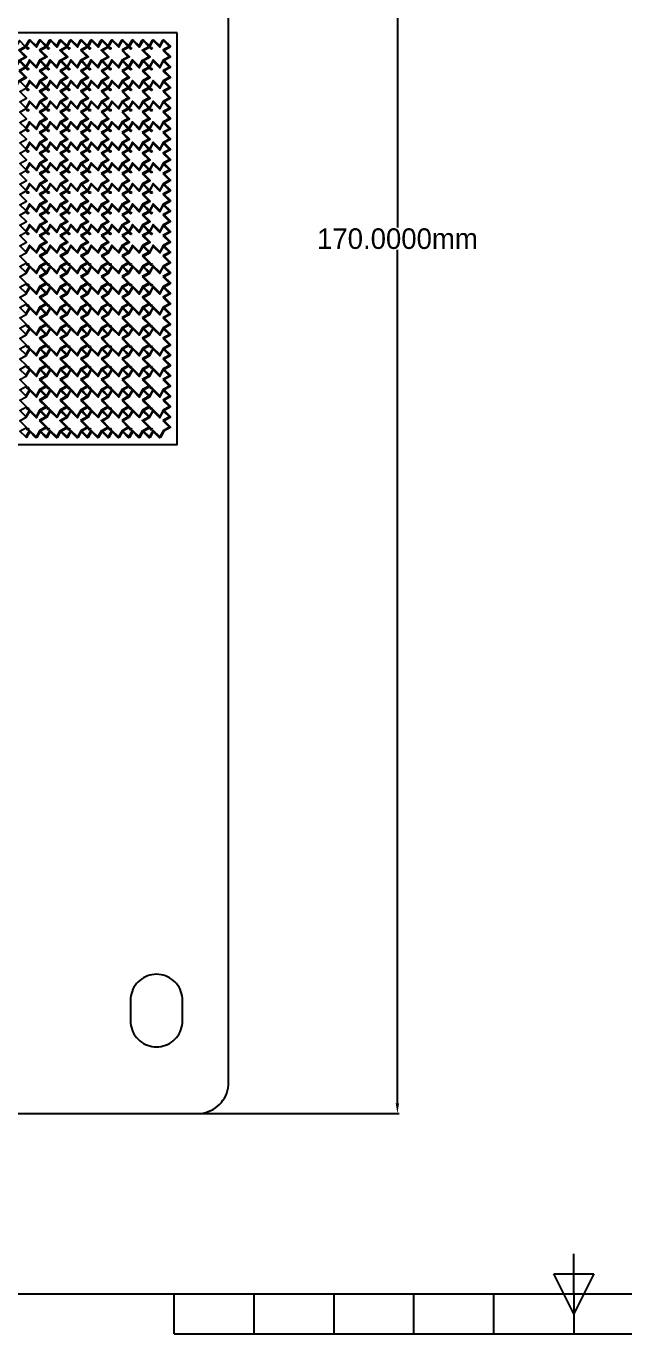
# Model space of a CAD drawing. Header units: millimetres. Extents: x -28 to 301, y -25 to 208.
# Drawn here: x 82.3 to 140.4, y -21.4 to 105.7 of the extents above; entities that cross this region are included whole.
import ezdxf

# ---------------------------------------------------------------- set-up
doc = ezdxf.new("R2010")
doc.units = ezdxf.units.MM
doc.header["$MEASUREMENT"] = 0
for name, color, linetype in [('1_copper', 7, 'Continuous'), ('drills_via_1_64', 7, 'Continuous'), ('holes', 7, 'Continuous'), ('outline', 7, 'Continuous'), ('Title Block', 7, 'Continuous')]:
    doc.layers.add(name, color=color, linetype=linetype)
doc.styles.add('ACISOTS', font='isocp.shx', dxfattribs={"height": 1})
doc.dimstyles.get("Standard").update_dxf_attribs({"dimtxt": 2, "dimasz": 1, "dimexe": 0.18, "dimexo": 0.0625, "dimgap": 0.09, "dimtad": 0, "dimtih": 1, "dimtoh": 1, "dimdec": 4, "dimzin": 0, "dimdsep": 46, "dimtxsty": 'Standard', "dimcen": 0.09, "dimadec": 0, "dimazin": 0, "dimtfac": 1, "dimtdec": 4, "dimtofl": 0, "dimtmove": 0, "dimatfit": 3, "dimfxl": 1, "dimtolj": 1, "dimtzin": 0, "dimarcsym": 0})

# ---------------------------------------------------------------- blocks, each defined once
blk = doc.blocks.new('*U23')
for points in [[(1.62, 1.33), (2.26, 0.69), (1.65, 0.35), (1.31, -0.26), (0.67, 0.38), (0.31, -0.26), (-0.26, 0.31), (0.38, 0.67), (-0.26, 1.31), (0.35, 1.65), (0.69, 2.26), (1.33, 1.62), (1.69, 2.26), (2.26, 1.69)], [(-0.38, -0.67), (0.26, -1.31), (-0.35, -1.65), (-0.69, -2.26), (-1.33, -1.62), (-1.69, -2.26), (-2.26, -1.69), (-1.62, -1.33), (-2.26, -0.69), (-1.65, -0.35), (-1.31, 0.26), (-0.67, -0.38), (-0.31, 0.26), (0.26, -0.31)], [(1.62, -0.67), (2.26, -1.31), (1.65, -1.65), (1.31, -2.26), (0.67, -1.62), (0.31, -2.26), (-0.26, -1.69), (0.38, -1.33), (-0.26, -0.69), (0.35, -0.35), (0.69, 0.26), (1.33, -0.38), (1.69, 0.26), (2.26, -0.31)]]:
    blk.add_lwpolyline(points, close=True)
at = {"layer": '1_copper'}
blk.add_lwpolyline([(-0.69, -0.26), (-0.35, 0.35), (0.26, 0.69), (0.26, 0.69), (-0.38, 1.33), (0.26, 1.69), (0.26, 1.69), (-0.31, 2.26), (-0.31, 2.26), (-0.67, 1.62), (-1.31, 2.26), (-1.31, 2.26), (-1.65, 1.65), (-2.26, 1.31), (-2.26, 1.31), (-1.62, 0.67), (-2.26, 0.31), (-2.26, 0.31), (-1.69, -0.26), (-1.69, -0.26), (-1.33, 0.38), (-0.69, -0.26)], close=True, dxfattribs=at)
blk = doc.blocks.new('*U24')
at = {"color": 0, "linetype": 'ByBlock', "lineweight": -2, "transparency": 16777216}
for p in [(0, 0), (4, 0), (8, 0), (12, 0), (16, 0), (20, 0), (24, 0), (28, 0), (32, 0), (36, 0), (40, 0), (44, 0), (48, 0), (52, 0), (56, 0), (60, 0), (64, 0), (68, 0), (72, 0), (76, 0), (80, 0), (84, 0), (88, 0)]:
    blk.add_blockref('*U23', p, dxfattribs=at)
blk = doc.blocks.new('*U27')
for points in [[(-5.38, 0.33), (-4.74, -0.31), (-5.35, -0.65), (-5.69, -1.26), (-6.33, -0.62), (-6.69, -1.26), (-7.26, -0.69), (-6.62, -0.33), (-7.26, 0.31), (-6.65, 0.65), (-6.31, 1.26), (-5.67, 0.62), (-5.31, 1.26), (-4.74, 0.69)], [(-3.38, 0.33), (-2.74, -0.31), (-3.35, -0.65), (-3.69, -1.26), (-4.33, -0.62), (-4.69, -1.26), (-5.26, -0.69), (-4.62, -0.33), (-5.26, 0.31), (-4.65, 0.65), (-4.31, 1.26), (-3.67, 0.62), (-3.31, 1.26), (-2.74, 0.69)], [(-1.38, 0.33), (-0.74, -0.31), (-1.35, -0.65), (-1.69, -1.26), (-2.33, -0.62), (-2.69, -1.26), (-3.26, -0.69), (-2.62, -0.33), (-3.26, 0.31), (-2.65, 0.65), (-2.31, 1.26), (-1.67, 0.62), (-1.31, 1.26), (-0.74, 0.69)], [(0.62, 0.33), (1.26, -0.31), (0.65, -0.65), (0.31, -1.26), (-0.33, -0.62), (-0.69, -1.26), (-1.26, -0.69), (-0.62, -0.33), (-1.26, 0.31), (-0.65, 0.65), (-0.31, 1.26), (0.33, 0.62), (0.69, 1.26), (1.26, 0.69)], [(2.62, 0.33), (3.26, -0.31), (2.65, -0.65), (2.31, -1.26), (1.67, -0.62), (1.31, -1.26), (0.74, -0.69), (1.38, -0.33), (0.74, 0.31), (1.35, 0.65), (1.69, 1.26), (2.33, 0.62), (2.69, 1.26), (3.26, 0.69)], [(4.62, 0.33), (5.26, -0.31), (4.65, -0.65), (4.31, -1.26), (3.67, -0.62), (3.31, -1.26), (2.74, -0.69), (3.38, -0.33), (2.74, 0.31), (3.35, 0.65), (3.69, 1.26), (4.33, 0.62), (4.69, 1.26), (5.26, 0.69)], [(6.62, 0.33), (7.26, -0.31), (6.65, -0.65), (6.31, -1.26), (5.67, -0.62), (5.31, -1.26), (4.74, -0.69), (5.38, -0.33), (4.74, 0.31), (5.35, 0.65), (5.69, 1.26), (6.33, 0.62), (6.69, 1.26), (7.26, 0.69)]]:
    blk.add_lwpolyline(points, close=True)
blk = doc.blocks.new('*U28')
at = {"color": 0, "linetype": 'ByBlock', "lineweight": -2, "transparency": 16777216}
for p in [(0, 30), (0, 28), (0, 26), (0, 24), (0, 22), (0, 20), (0, 18), (0, 16), (0, 14), (0, 12), (0, 10), (0, 8), (0, 6), (0, 4), (0, 2), (0, 0)]:
    blk.add_blockref('*U27', p, dxfattribs=at)
blk = doc.blocks.new('Title Block')
at = {"layer": 'Title Block'}
for p, q in [((209, 10), (209, 14.95)), ((206.53, 12.47), (211.47, 12.47)), ((209, 7.52), (206.53, 12.47)), ((211.47, 12.47), (209, 7.52)), ((11, 10), (407, 10)), ((159.5, 5.05), (159.5, 10)), ((169.4, 5.05), (169.4, 10)), ((179.3, 5.05), (179.3, 10)), ((189.2, 5.05), (189.2, 10)), ((199.1, 5.05), (199.1, 10)), ((209, 10), (209, 5.05)), ((159.5, 5.05), (258.5, 5.05))]:
    blk.add_line(p, q, dxfattribs=at)
at = {"layer": 'Title Block', "lineweight": 35, "style": 'ACISOTS'}
for tag, p, height in [('FILE_NAME', (254.41, 53.9), 3), ('FSCM_NO', (293.68, 53.04), 3), ('SHEET', (326.77, 52.11), 3), ('SCALE', (368.02, 52.11), 3), ('SIZE', (254.7, 48.23), 3), ('DESIGN_ACTIVITY', (328.79, 43.14), 3.5), ('CHECK_DATE', (254.41, 41.9), 3), ('CHECK_DATE', (254.7, 36.14), 3), ('CHECKED_BY', (277.96, 36.14), 3), ('SHEETNAME', (326.77, 30.48), 6), ('APPROVAL_DATE', (254.7, 30.17), 3), ('APPROVED_BY', (277.96, 30.17), 3), ('DRAWING_SUBTITLE', (328.79, 25.44), 3), ('ISSUE_DATE', (254.7, 24.08), 3), ('ISSUED_BY', (277.96, 24.08), 3), ('REVISION', (254.7, 18.08), 3), ('SHEETNUMBER-NAME', (326.77, 11.76), 6), ('CONTRACT_NO', (254.7, 12.08), 3.5)]:
    blk.add_attdef(tag, p, '', height=height, dxfattribs=at)
blk = doc.blocks.new('*D299')
at = {"color": 0, "linetype": 'Continuous', "lineweight": -2, "transparency": 16777216}
for p, q in [((99.06, 170), (118.58, 170)), ((118.4, 169), (118.4, 86.09)), ((118.4, 1), (118.4, 83.91)), ((99.06, 0), (118.58, 0))]:
    blk.add_line(p, q, dxfattribs=at)
at = {"color": 0, "linetype": 'Continuous', "transparency": 16777216}
for points in [[(118.23, 169), (118.56, 169), (118.4, 170)], [(118.23, 1), (118.56, 1), (118.4, 0)]]:
    blk.add_solid(points, dxfattribs=at)
at = {"layer": 'Defpoints', "color": 0, "linetype": 'Continuous', "transparency": 16777216}
for p in [(99, 170), (99, 0), (118.4, 0)]:
    blk.add_point(p, dxfattribs=at)
at = {"color": 0, "linetype": 'Continuous', "transparency": 16777216, "insert": (118.4, 85), "char_height": 2, "attachment_point": 5}
blk.add_mtext('\\A1;170.0000mm ', dxfattribs=at)

msp = doc.modelspace()

# ---------------------------------------------------------------- linework, layer by layer
for points in [[(83.61706, 67.3292), (84.25848, 66.68778), (83.65162, 66.34852), (83.31236, 65.74166), (82.67094, 66.38308), (82.31236, 65.74166), (81.74218, 66.31185), (82.3836, 66.67043), (81.74218, 67.31185), (82.34904, 67.65111), (82.6883, 68.25797), (83.32972, 67.61655), (83.68829, 68.25797), (84.25848, 67.68778)], [(87.61706, 67.3292), (88.25848, 66.68778), (87.65162, 66.34852), (87.31236, 65.74166), (86.67094, 66.38308), (86.31236, 65.74166), (85.74218, 66.31185), (86.3836, 66.67043), (85.74218, 67.31185), (86.34904, 67.65111), (86.6883, 68.25797), (87.32972, 67.61655), (87.68829, 68.25797), (88.25848, 67.68778)], [(91.61706, 67.3292), (92.25848, 66.68778), (91.65162, 66.34852), (91.31236, 65.74166), (90.67094, 66.38308), (90.31236, 65.74166), (89.74218, 66.31185), (90.3836, 66.67043), (89.74218, 67.31185), (90.34904, 67.65111), (90.6883, 68.25797), (91.32972, 67.61655), (91.68829, 68.25797), (92.25848, 67.68778)], [(95.61706, 67.3292), (96.25848, 66.68778), (95.65162, 66.34852), (95.31236, 65.74166), (94.67094, 66.38308), (94.31236, 65.74166), (93.74218, 66.31185), (94.3836, 66.67043), (93.74218, 67.31185), (94.34904, 67.65111), (94.6883, 68.25797), (95.32972, 67.61655), (95.68829, 68.25797), (96.25848, 67.68778)]]:
    msp.add_lwpolyline(points, close=True)
at = {"layer": '1_copper'}
for points in [[(97, 105), (3, 105), (3, 65), (97, 65)], [(85.31236, 65.74166), (85.65157, 66.34843), (86.25834, 66.68764), (86.25842, 66.68823), (85.61735, 67.3293), (86.25834, 67.68764), (86.25842, 67.68823), (85.68823, 68.25842), (85.68764, 68.25834), (85.3293, 67.61735), (84.68823, 68.25842), (84.68764, 68.25834), (84.34843, 67.65157), (83.74166, 67.31236), (83.74158, 67.31177), (84.38265, 66.6707), (83.74166, 66.31236), (83.74158, 66.31177), (84.31177, 65.74158), (84.31236, 65.74166), (84.6707, 66.38265), (85.31177, 65.74158)], [(89.31236, 65.74166), (89.65157, 66.34843), (90.25834, 66.68764), (90.25842, 66.68823), (89.61735, 67.3293), (90.25834, 67.68764), (90.25842, 67.68823), (89.68823, 68.25842), (89.68764, 68.25834), (89.3293, 67.61735), (88.68823, 68.25842), (88.68764, 68.25834), (88.34843, 67.65157), (87.74166, 67.31236), (87.74158, 67.31177), (88.38265, 66.6707), (87.74166, 66.31236), (87.74158, 66.31177), (88.31177, 65.74158), (88.31236, 65.74166), (88.6707, 66.38265), (89.31177, 65.74158)], [(93.31236, 65.74166), (93.65157, 66.34843), (94.25834, 66.68764), (94.25842, 66.68823), (93.61735, 67.3293), (94.25834, 67.68764), (94.25842, 67.68823), (93.68823, 68.25842), (93.68764, 68.25834), (93.3293, 67.61735), (92.68823, 68.25842), (92.68764, 68.25834), (92.34843, 67.65157), (91.74166, 67.31236), (91.74158, 67.31177), (92.38265, 66.6707), (91.74166, 66.31236), (91.74158, 66.31177), (92.31177, 65.74158), (92.31236, 65.74166), (92.6707, 66.38265), (93.31177, 65.74158)]]:
    msp.add_lwpolyline(points, close=True, dxfattribs=at)
msp.add_lwpolyline([(82.31201, 103.74201), (82.62137, 104.29538), (82.63138, 104.30934), (82.65063, 104.3247), (82.67378, 104.33312), (82.69839, 104.33374), (82.72192, 104.32648), (82.74192, 104.31211), (83.31201, 103.74201), (83.62137, 104.29538), (83.63138, 104.30934), (83.65063, 104.3247), (83.67378, 104.33312), (83.69839, 104.33374), (83.72192, 104.32648), (83.74192, 104.31211), (84.31201, 103.74201), (84.62137, 104.29538), (84.63138, 104.30934), (84.65063, 104.3247), (84.67378, 104.33312), (84.69839, 104.33374), (84.72192, 104.32648), (84.74192, 104.31211), (85.31201, 103.74201), (85.62137, 104.29538), (85.63138, 104.30934), (85.65063, 104.3247), (85.67378, 104.33312), (85.69839, 104.33374), (85.72192, 104.32648), (85.74192, 104.31211), (86.31201, 103.74201), (86.62137, 104.29538), (86.63138, 104.30934), (86.65063, 104.3247), (86.67378, 104.33312), (86.69839, 104.33374), (86.72192, 104.32648), (86.74192, 104.31211), (87.31201, 103.74201), (87.62137, 104.29538), (87.63138, 104.30934), (87.65063, 104.3247), (87.67378, 104.33312), (87.69839, 104.33374), (87.72192, 104.32648), (87.74192, 104.31211), (88.31201, 103.74201), (88.62137, 104.29538), (88.63138, 104.30934), (88.65063, 104.3247), (88.67378, 104.33312), (88.69839, 104.33374), (88.72192, 104.32648), (88.74192, 104.31211), (89.31201, 103.74201), (89.62137, 104.29538), (89.63138, 104.30934), (89.65063, 104.3247), (89.67378, 104.33312), (89.69839, 104.33374), (89.72192, 104.32648), (89.74192, 104.31211), (90.31201, 103.74201), (90.62137, 104.29538), (90.63138, 104.30934), (90.65063, 104.3247), (90.67378, 104.33312), (90.69839, 104.33374), (90.72192, 104.32648), (90.74192, 104.31211), (91.31201, 103.74201), (91.62137, 104.29538), (91.63138, 104.30934), (91.65063, 104.3247), (91.67378, 104.33312), (91.69839, 104.33374), (91.72192, 104.32648), (91.74192, 104.31211), (92.31201, 103.74201), (92.62137, 104.29538), (92.63138, 104.30934), (92.65063, 104.3247), (92.67378, 104.33312), (92.69839, 104.33374), (92.72192, 104.32648), (92.74192, 104.31211), (93.31201, 103.74201), (93.62137, 104.29538), (93.63138, 104.30934), (93.65063, 104.3247), (93.67378, 104.33312), (93.69839, 104.33374), (93.72192, 104.32648), (93.74192, 104.31211), (94.31201, 103.74201), (94.62137, 104.29538), (94.63138, 104.30934), (94.65063, 104.3247), (94.67378, 104.33312), (94.69839, 104.33374), (94.72192, 104.32648), (94.74192, 104.31211), (95.31201, 103.74201), (95.62137, 104.29538), (95.63138, 104.30934), (95.65063, 104.3247), (95.67378, 104.33312), (95.69839, 104.33374), (95.72192, 104.32648), (95.74192, 104.31211), (96.31211, 103.74192), (96.32281, 103.72848), (96.33235, 103.70578), (96.33415, 103.68122), (96.32805, 103.65736), (96.31466, 103.63669), (96.29538, 103.62137), (95.74201, 103.31201), (96.31211, 102.74192), (96.32281, 102.72848), (96.33235, 102.70578), (96.33415, 102.68122), (96.32805, 102.65736), (96.31466, 102.63669), (96.29538, 102.62137), (95.74201, 102.31201), (96.31211, 101.74192), (96.32281, 101.72848), (96.33235, 101.70578), (96.33415, 101.68122), (96.32805, 101.65736), (96.31466, 101.63669), (96.29538, 101.62137), (95.74201, 101.31201), (96.31211, 100.74192), (96.32281, 100.72848), (96.33235, 100.70578), (96.33415, 100.68122), (96.32805, 100.65736), (96.31466, 100.63669), (96.29538, 100.62137), (95.74201, 100.31201), (96.31211, 99.74192), (96.32281, 99.72848), (96.33235, 99.70578), (96.33415, 99.68122), (96.32805, 99.65736), (96.31466, 99.63669), (96.29538, 99.62137), (95.74201, 99.31201), (96.31211, 98.74192), (96.32281, 98.72848), (96.33235, 98.70578), (96.33415, 98.68122), (96.32805, 98.65736), (96.31466, 98.63669), (96.29538, 98.62137), (95.74201, 98.31201), (96.31211, 97.74192), (96.32281, 97.72848), (96.33235, 97.70578), (96.33415, 97.68122), (96.32805, 97.65736), (96.31466, 97.63669), (96.29538, 97.62137), (95.74201, 97.31201), (96.31211, 96.74192), (96.32281, 96.72848), (96.33235, 96.70578), (96.33415, 96.68122), (96.32805, 96.65736), (96.31466, 96.63669), (96.29538, 96.62137), (95.74201, 96.31201), (96.31211, 95.74192), (96.32281, 95.72848), (96.33235, 95.70578), (96.33415, 95.68122), (96.32805, 95.65736), (96.31466, 95.63669), (96.29538, 95.62137), (95.74201, 95.31201), (96.31211, 94.74192), (96.32281, 94.72848), (96.33235, 94.70578), (96.33415, 94.68122), (96.32805, 94.65736), (96.31466, 94.63669), (96.29538, 94.62137), (95.74201, 94.31201), (96.31211, 93.74192), (96.32281, 93.72848), (96.33235, 93.70578), (96.33415, 93.68122), (96.32805, 93.65736), (96.31466, 93.63669), (96.29538, 93.62137), (95.74201, 93.31201), (96.31211, 92.74192), (96.32281, 92.72848), (96.33235, 92.70577), (96.33415, 92.68122), (96.32805, 92.65736), (96.31466, 92.63669), (96.29538, 92.62137), (95.74201, 92.31201), (96.31211, 91.74192), (96.32281, 91.72848), (96.33235, 91.70578), (96.33415, 91.68122), (96.32805, 91.65736), (96.31466, 91.63669), (96.29538, 91.62137), (95.74201, 91.31201), (96.31211, 90.74192), (96.32281, 90.72848), (96.33235, 90.70578), (96.33415, 90.68122), (96.32805, 90.65736), (96.31466, 90.63669), (96.29538, 90.62137), (95.74201, 90.31201), (96.31211, 89.74192), (96.32281, 89.72848), (96.33235, 89.70578), (96.33415, 89.68122), (96.32805, 89.65736), (96.31466, 89.63669), (96.29538, 89.62137), (95.74201, 89.31201), (96.31211, 88.74192), (96.32281, 88.72848), (96.33235, 88.70578), (96.33415, 88.68122), (96.32805, 88.65736), (96.31466, 88.63669), (96.29538, 88.62137), (95.74201, 88.31201), (96.31211, 87.74192), (96.32281, 87.72848), (96.33235, 87.70577), (96.33415, 87.68122), (96.32805, 87.65736), (96.31466, 87.63669), (96.29538, 87.62137), (95.74201, 87.31201), (96.31211, 86.74192), (96.32281, 86.72848), (96.33235, 86.70578), (96.33415, 86.68122), (96.32805, 86.65736), (96.31466, 86.63669), (96.29538, 86.62137), (95.74201, 86.31201), (96.31211, 85.74192), (96.32281, 85.72848), (96.33235, 85.70578), (96.33415, 85.68122), (96.32805, 85.65736), (96.31466, 85.63669), (96.29538, 85.62137), (95.74201, 85.31201), (96.31211, 84.74192), (96.32281, 84.72848), (96.33235, 84.70578), (96.33415, 84.68122), (96.32805, 84.65736), (96.31466, 84.63669), (96.29538, 84.62137), (95.74201, 84.31201), (96.31211, 83.74192), (96.32281, 83.72848), (96.33235, 83.70578), (96.33415, 83.68122), (96.32805, 83.65736), (96.31466, 83.63669), (96.29538, 83.62137), (95.74201, 83.31201), (96.31211, 82.74192), (96.32281, 82.72848), (96.33235, 82.70577), (96.33415, 82.68122), (96.32805, 82.65736), (96.31466, 82.63669), (96.29538, 82.62137), (95.74201, 82.31201), (96.31211, 81.74192), (96.32281, 81.72848), (96.33235, 81.70578), (96.33415, 81.68122), (96.32805, 81.65736), (96.31466, 81.63669), (96.29538, 81.62137), (95.74201, 81.31201), (96.31211, 80.74192), (96.32281, 80.72848), (96.33235, 80.70578), (96.33415, 80.68122), (96.32805, 80.65736), (96.31466, 80.63669), (96.29538, 80.62137), (95.74201, 80.31201), (96.31211, 79.74192), (96.32281, 79.72848), (96.33235, 79.70578), (96.33415, 79.68122), (96.32805, 79.65736), (96.31466, 79.63669), (96.29538, 79.62137), (95.74201, 79.31201), (96.31211, 78.74192), (96.32281, 78.72848), (96.33235, 78.70578), (96.33415, 78.68122), (96.32805, 78.65736), (96.31466, 78.63669), (96.29538, 78.62137), (95.74201, 78.31201), (96.31211, 77.74192), (96.32281, 77.72848), (96.33235, 77.70578), (96.33415, 77.68122), (96.32805, 77.65736), (96.31466, 77.63669), (96.29538, 77.62137), (95.74201, 77.31201), (96.31211, 76.74192), (96.32281, 76.72848), (96.33235, 76.70578), (96.33415, 76.68122), (96.32805, 76.65736), (96.31466, 76.63669), (96.29538, 76.62137), (95.74201, 76.31201), (96.31211, 75.74192), (96.32281, 75.72848), (96.33235, 75.70578), (96.33415, 75.68122), (96.32805, 75.65736), (96.31466, 75.63669), (96.29538, 75.62137), (95.74201, 75.31201), (96.31211, 74.74192), (96.32281, 74.72848), (96.33235, 74.70578), (96.33415, 74.68122), (96.32805, 74.65736), (96.31466, 74.63669), (96.29538, 74.62137), (95.74201, 74.31201), (96.31211, 73.74192), (96.32281, 73.72848), (96.33235, 73.70578), (96.33415, 73.68122), (96.32805, 73.65736), (96.31466, 73.63669), (96.29538, 73.62137), (95.74201, 73.31201), (96.31211, 72.74192), (96.32281, 72.72848), (96.33235, 72.70578), (96.33415, 72.68122), (96.32805, 72.65736), (96.31466, 72.63669), (96.29538, 72.62137), (95.74201, 72.31201), (96.31211, 71.74192), (96.32281, 71.72848), (96.33235, 71.70578), (96.33415, 71.68122), (96.32805, 71.65736), (96.31466, 71.63669), (96.29538, 71.62137), (95.74201, 71.31201), (96.31211, 70.74192), (96.32281, 70.72848), (96.33235, 70.70578), (96.33415, 70.68122), (96.32805, 70.65736), (96.31466, 70.63669), (96.29538, 70.62137), (95.74201, 70.31201), (96.31211, 69.74192), (96.32281, 69.72848), (96.33235, 69.70578), (96.33415, 69.68122), (96.32805, 69.65736), (96.31466, 69.63669), (96.29538, 69.62137), (95.74201, 69.31201), (96.31211, 68.74192), (96.32281, 68.72848), (96.33235, 68.70578), (96.33415, 68.68122), (96.32805, 68.65736), (96.31466, 68.63669), (96.29538, 68.62137), (95.74201, 68.31201), (96.31211, 67.74192), (96.32281, 67.72848), (96.33235, 67.70578), (96.33415, 67.68122), (96.32805, 67.65736), (96.31466, 67.63669), (96.29538, 67.62137), (95.74201, 67.31201), (96.31211, 66.74192), (96.32281, 66.72848), (96.33235, 66.70578), (96.33415, 66.68122), (96.32805, 66.65736), (96.31466, 66.63669), (96.29538, 66.62137), (95.70736, 66.29264), (95.37863, 65.70462), (95.36862, 65.69066), (95.34937, 65.6753), (95.32622, 65.66688), (95.30161, 65.66626), (95.27807, 65.67352), (95.25808, 65.68789), (94.68799, 66.25799), (94.37863, 65.70462), (94.36862, 65.69066), (94.34937, 65.6753), (94.32622, 65.66688), (94.30161, 65.66626), (94.27808, 65.67352), (94.25808, 65.68789), (93.68799, 66.25799), (93.37863, 65.70462), (93.36862, 65.69066), (93.34937, 65.6753), (93.32622, 65.66688), (93.30161, 65.66626), (93.27808, 65.67352), (93.25808, 65.68789), (92.68799, 66.25799), (92.37863, 65.70462), (92.36862, 65.69066), (92.34937, 65.6753), (92.32622, 65.66688), (92.30161, 65.66626), (92.27808, 65.67352), (92.25808, 65.68789), (91.68799, 66.25799), (91.37863, 65.70462), (91.36862, 65.69066), (91.34937, 65.6753), (91.32622, 65.66688), (91.30161, 65.66626), (91.27808, 65.67352), (91.25808, 65.68789), (90.68799, 66.25799), (90.37863, 65.70462), (90.36862, 65.69066), (90.34937, 65.6753), (90.32622, 65.66688), (90.30161, 65.66626), (90.27807, 65.67352), (90.25808, 65.68789), (89.68799, 66.25799), (89.37863, 65.70462), (89.36862, 65.69066), (89.34937, 65.6753), (89.32623, 65.66688), (89.30161, 65.66626), (89.27808, 65.67352), (89.25808, 65.68789), (88.68799, 66.25799), (88.37863, 65.70462), (88.36862, 65.69066), (88.34937, 65.6753), (88.32623, 65.66688), (88.30161, 65.66626), (88.27808, 65.67352), (88.25808, 65.68789), (87.68799, 66.25799), (87.37863, 65.70462), (87.36862, 65.69066), (87.34937, 65.6753), (87.32623, 65.66688), (87.30161, 65.66626), (87.27808, 65.67352), (87.25808, 65.68789), (86.68799, 66.25799), (86.37863, 65.70462), (86.36862, 65.69066), (86.34937, 65.6753), (86.32623, 65.66688), (86.30161, 65.66626), (86.27808, 65.67352), (86.25808, 65.68789), (85.68799, 66.25799), (85.37863, 65.70462), (85.36862, 65.69066), (85.34937, 65.6753), (85.32623, 65.66688), (85.30161, 65.66626), (85.27807, 65.67352), (85.25808, 65.68789), (84.68799, 66.25799), (84.37863, 65.70462), (84.36862, 65.69066), (84.34937, 65.6753), (84.32623, 65.66688), (84.30161, 65.66626), (84.27808, 65.67352), (84.25808, 65.68789), (83.68799, 66.25799), (83.37863, 65.70462), (83.36862, 65.69066), (83.34937, 65.6753), (83.32623, 65.66688), (83.30161, 65.66626), (83.27808, 65.67352), (83.25808, 65.68789), (82.68799, 66.25799), (82.37863, 65.70462), (82.36862, 65.69066), (82.34937, 65.6753), (82.32623, 65.66688)], dxfattribs=at)
at = {"layer": 'drills_via_1_64'}
for centre in [(82.5, 103.5), (84.5, 103.5), (86.5, 103.5), (88.5, 103.5), (90.5, 103.5), (92.5, 103.5), (94.5, 103.5), (82.5, 101.5), (84.5, 101.5), (86.5, 101.5), (88.5, 101.5), (90.5, 101.5), (92.5, 101.5), (94.5, 101.5), (82.5, 99.5), (84.5, 99.5), (86.5, 99.5), (88.5, 99.5), (90.5, 99.5), (92.5, 99.5), (94.5, 99.5), (82.5, 97.5), (84.5, 97.5), (86.5, 97.5), (88.5, 97.5), (90.5, 97.5), (92.5, 97.5), (94.5, 97.5), (82.5, 95.5), (84.5, 95.5), (86.5, 95.5), (88.5, 95.5), (90.5, 95.5), (92.5, 95.5), (94.5, 95.5), (82.5, 93.5), (84.5, 93.5), (86.5, 93.5), (88.5, 93.5), (90.5, 93.5), (92.5, 93.5), (94.5, 93.5), (82.5, 91.5), (84.5, 91.5), (86.5, 91.5), (88.5, 91.5), (90.5, 91.5), (92.5, 91.5), (94.5, 91.5), (82.5, 89.5), (84.5, 89.5), (86.5, 89.5), (88.5, 89.5), (90.5, 89.5), (92.5, 89.5), (94.5, 89.5), (82.5, 87.5), (84.5, 87.5), (86.5, 87.5), (88.5, 87.5), (90.5, 87.5), (92.5, 87.5), (94.5, 87.5), (82.5, 85.5), (84.5, 85.5), (86.5, 85.5), (88.5, 85.5), (90.5, 85.5), (92.5, 85.5), (94.5, 85.5), (82.5, 82.5), (84.5, 82.5), (86.5, 82.5), (88.5, 82.5), (90.5, 82.5), (92.5, 82.5), (94.5, 82.5), (82.5, 80.5), (84.5, 80.5), (86.5, 80.5), (88.5, 80.5), (90.5, 80.5), (92.5, 80.5), (94.5, 80.5), (82.5, 78.5), (84.5, 78.5), (86.5, 78.5), (88.5, 78.5), (90.5, 78.5), (92.5, 78.5), (94.5, 78.5), (82.5, 76.5), (84.5, 76.5), (86.5, 76.5), (88.5, 76.5), (90.5, 76.5), (92.5, 76.5), (94.5, 76.5), (82.5, 74.5), (84.5, 74.5), (86.5, 74.5), (88.5, 74.5), (90.5, 74.5), (92.5, 74.5), (94.5, 74.5), (82.5, 72.5), (84.5, 72.5), (86.5, 72.5), (88.5, 72.5), (90.5, 72.5), (92.5, 72.5), (94.5, 72.5), (82.5, 70.5), (84.5, 70.5), (86.5, 70.5), (88.5, 70.5), (90.5, 70.5), (92.5, 70.5), (94.5, 70.5), (82.5, 68.5), (84.5, 68.5), (86.5, 68.5), (88.5, 68.5), (90.5, 68.5), (92.5, 68.5), (94.5, 68.5), (82.5, 66.5), (84.5, 66.5), (86.5, 66.5), (88.5, 66.5), (90.5, 66.5), (92.5, 66.5), (94.5, 66.5)]:
    msp.add_circle(centre, 0.075, dxfattribs=at)
at = {"layer": 'holes'}
msp.add_lwpolyline([(92.475, 9), (92.48461, 8.77993), (92.51336, 8.56154), (92.56104, 8.34648), (92.62727, 8.1364), (92.71157, 7.93289), (92.81328, 7.7375), (92.93164, 7.55172), (93.06574, 7.37696), (93.21456, 7.21456), (93.37696, 7.06574), (93.55172, 6.93164), (93.7375, 6.81328), (93.93289, 6.71157), (94.1364, 6.62728), (94.34648, 6.56104), (94.56154, 6.51336), (94.77993, 6.48461), (95, 6.475), (95.22007, 6.48461), (95.43846, 6.51336), (95.65352, 6.56104), (95.8636, 6.62728), (96.06711, 6.71157), (96.2625, 6.81328), (96.44828, 6.93164), (96.62304, 7.06574), (96.78544, 7.21456), (96.93426, 7.37696), (97.06836, 7.55172), (97.18672, 7.7375), (97.28843, 7.93289), (97.37273, 8.1364), (97.43896, 8.34648), (97.48664, 8.56154), (97.51539, 8.77993), (97.525, 9), (97.525, 11), (97.51539, 11.22007), (97.48664, 11.43846), (97.43896, 11.65352), (97.37273, 11.8636), (97.28843, 12.06711), (97.18672, 12.2625), (97.06836, 12.44828), (96.93426, 12.62304), (96.78544, 12.78544), (96.62304, 12.93426), (96.44828, 13.06836), (96.2625, 13.18672), (96.06711, 13.28843), (95.8636, 13.37273), (95.65352, 13.43896), (95.43846, 13.48664), (95.22007, 13.51539), (95, 13.525), (94.77993, 13.51539), (94.56154, 13.48664), (94.34648, 13.43896), (94.1364, 13.37273), (93.93289, 13.28843), (93.7375, 13.18672), (93.55172, 13.06836), (93.37696, 12.93426), (93.21456, 12.78544), (93.06574, 12.62304), (92.93164, 12.44828), (92.81328, 12.2625), (92.71157, 12.06711), (92.62727, 11.8636), (92.56104, 11.65352), (92.51336, 11.43846), (92.48461, 11.22007), (92.475, 11), (92.475, 9)], close=True, dxfattribs=at)
at = {"layer": 'outline'}
msp.add_lwpolyline([(-2, 0), (99, 0), (99.26147, 0.01142), (99.52094, 0.04558), (99.77646, 0.10222), (100.02606, 0.18092), (100.26786, 0.28108), (100.5, 0.40192), (100.72073, 0.54254), (100.92836, 0.70187), (101.12132, 0.87868), (101.29813, 1.07164), (101.45746, 1.27927), (101.59807, 1.5), (101.71892, 1.73214), (101.81908, 1.97394), (101.89778, 2.22354), (101.95442, 2.47906), (101.98858, 2.73853), (102, 3), (102, 167)], dxfattribs=at)

# ---------------------------------------------------------------- block references
at = {"linetype": 'Continuous', "xscale": 0.7843488026494568, "yscale": 0.7843488026494568, "zscale": 0.7843488026494568}
msp.add_blockref('Title Block', (-28.39371, -25.37379), dxfattribs=at)
at = {"linetype": 'Continuous'}
for name, p in [('*U24', (6.00003, 102.00004)), ('*U28', (89.00033, 68.99981))]:
    msp.add_blockref(name, p, dxfattribs=at)

# ---------------------------------------------------------------- dimensions: what is measured, and where the dimension line sits
dim = msp.add_linear_dim(base=(118.39807, 0), p1=(99, 170), p2=(99, 0), angle=90, text='<>mm ', dimstyle='Standard', dxfattribs=at)
dim.commit()
dim.dimension.update_dxf_attribs({"geometry": '*D299', "text_midpoint": (118.39807, 85)})

doc.saveas('drawing.dxf')
